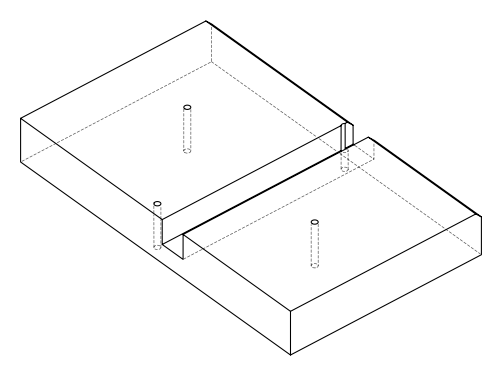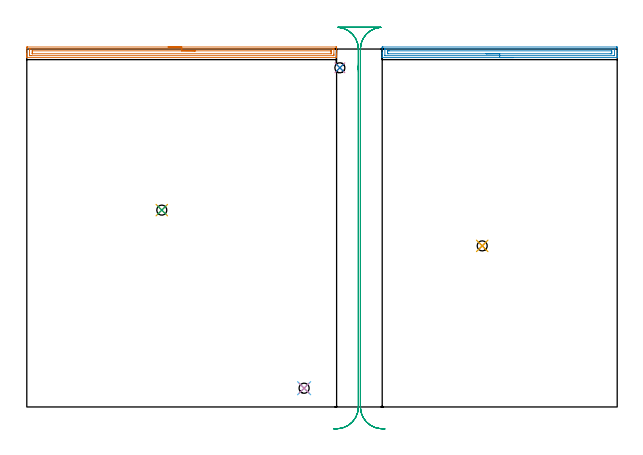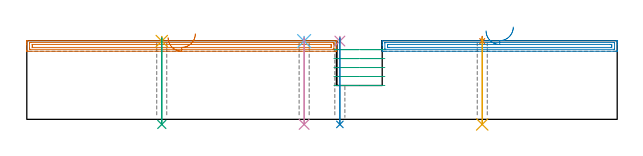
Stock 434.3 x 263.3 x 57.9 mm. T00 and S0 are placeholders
(PLAN: 11 operations, 3 tool changes, 17.9 min)
(1 AREA_MILL | FG_CHAMFER_SURFACE | UGT0205_001 | 5.68 min | 7075 mm3)
(2 AREA_MILL_1 | FG_CHAMFER_SURFACE_1 | UGT0205_001 | 4.36 min | 5408 mm3)
(3 MILL_RECTANGULAR_SLOT | SLOT_RECTANGULAR | UGT0201_004 | Follow Part, ap 8, ae 75% | 6.69 min | 290945 mm3)
(4 SPOT_DRILL | STEP1HOLE | NXT0321_9005460120000 | 0.03 min | 0 mm3)
(5 SPOT_DRILL_1 | STEP1HOLE_1 | NXT0321_9005460120000 | 0.03 min | 42 mm3)
(6 SPOT_DRILL_2 | STEP1HOLE_2 | NXT0321_9005460120000 | 0.03 min | 60 mm3)
(7 SPOT_DRILL_3 | STEP1HOLE_3 | NXT0321_9005460120000 | 0.03 min | 8 mm3)
(8 DRILL_THROUGH_HOLE_INTO_CENTER | STEP1HOLE | UGT0301_194 | 0.26 min | 1231 mm3)
(9 DRILL_THROUGH_HOLE_INTO_CENTER_1 | STEP1HOLE_1 | UGT0301_194 | 0.26 min | 2401 mm3)
(10 DRILL_THROUGH_HOLE_INTO_CENTER_2 | STEP1HOLE_2 | UGT0301_194 | 0.26 min | 2503 mm3)
(11 DRILL_THROUGH_HOLE_INTO_CENTER_3 | STEP1HOLE_3 | UGT0301_194 | 0.26 min | 2428 mm3)
(TOOL UGT0205_001 | Chamfer Mill 20 x 3 x 45 deg. | D20 FL50 Z2)
(TOOL UGT0201_004 | End Mill 32 mm | D32 FL53 Z6)
(TOOL NXT0321_9005460120000 | NC Spot Drill, 142deg, 12mm, Carbide, Uncoated | D12 PA142 FL30 Z2)
(TOOL UGT0301_194 | Twist Drill 7.4 mm | D7.4 PA118 FL66 Z2)
(OP 1 AREA_MILL)
G17 G21 G94 G90
T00 M6
G54
G17 G0 G90 X103.95 Y264.8 S1061 M3
G43 Z67.9 H0
Z60.1
G94 G1 X103.988 Z59.229 F250.
X104.102 Z58.364
X104.291 Z57.512
X104.553 Z56.68
X104.887 Z55.874
X105.29 Z55.1
X105.758 Z54.364
X106.29 Z53.672
X106.879 Z53.029
X107.522 Z52.44
X108.214 Z51.909
X108.95 Z51.44
X109.724 Z51.037
X110.53 Z50.703
X111.362 Z50.441
X112.214 Z50.252
X113.078 Z50.138
X113.95 Z50.1
X227.294 Y264.799 Z50.101
X227.689 Y264.796 Z50.102
X227.89 Y264.792 Z50.105
X227.9 Y264.409 Z50.488
Y260.023 Z54.871
Y259.459 Z55.438
Y259.146 Z55.75
Y258.582 Z56.314
Y258.268 Z56.626
Y257.641 Z57.258
Y257.28 Z57.62
X227.898 Y257.138 Z57.754
X227.89 Y257.002 Z57.888
X227.74 Y257. Z57.9
X0.159
X0.01 Y257.002 Z57.888
X0.002 Y257.138 Z57.754
X0. Y257.28 Z57.619
Y257.641 Z57.258
Y258.268 Z56.626
Y259.459 Z55.438
Y260.023 Z54.871
Y264.127 Z50.77
X0.003 Y264.409 Z50.488
X0.01 Y264.792 Z50.105
X0.211 Y264.796 Z50.102
X0.606 Y264.8 Z50.1
X113.95
Y263.386 Z51.514
X224.765
X225.509 Y263.385 Z51.515
X225.66 Y263.383 Z51.517
X225.857 Y263.379 Z51.521
X225.891 Y263.372 Z51.528
X225.895 Y263.346 Z51.554
X225.897 Y263.318 Z51.582
X225.9 Y263.148 Z51.752
Y259.639 Z55.261
X225.897 Y259.146 Z55.754
X225.891 Y258.77 Z56.13
X225.872 Y258.421 Z56.479
X225.509 Y258.416 Z56.484
X225.36 Y258.415 Z56.485
X3.135 Y258.414 Z56.486
X2.391 Y258.415 Z56.485
X2.24 Y258.416 Z56.484
X2.043 Y258.421 Z56.479
X2.009 Y258.428 Z56.472
X2.005 Y258.453 Z56.447
X2.003 Y258.482 Z56.418
X2. Y258.652 Z56.248
Y262.161 Z52.739
X2.003 Y262.654 Z52.246
X2.009 Y263.03 Z51.87
X2.028 Y263.379 Z51.521
X2.391 Y263.384 Z51.516
X2.54 Y263.385 Z51.515
X113.95 Y263.386 Z51.514
Y261.971 Z52.929
X223.79
X223.843 Y261.97 Z52.93
X223.877 Y261.967 Z52.933
X223.889 Y261.965 Z52.935
X223.891 Y261.949 Z52.951
X223.897 Y261.777 Z53.123
X223.9 Y261.605 Z53.295
Y260.9 Z54.
Y260.727 Z54.173
X223.897 Y260.023 Z54.877
X223.894 Y259.856 Z55.044
X223.888 Y259.835 Z55.065
X223.871 Y259.833 Z55.067
X223.823 Y259.83 Z55.07
X223.724 Y259.829 Z55.071
X4.11
X4.057 Y259.83 Z55.07
X4.023 Y259.833 Z55.067
X4.011 Y259.835 Z55.065
X4.009 Y259.851 Z55.049
X4.003 Y260.023 Z54.877
X4. Y260.195 Z54.705
Y260.9 Z54.
Y261.072 Z53.828
X4.003 Y261.777 Z53.123
X4.006 Y261.944 Z52.956
X4.012 Y261.965 Z52.935
X4.029 Y261.967 Z52.933
X4.077 Y261.969 Z52.931
X4.176 Y261.971 Z52.929
X113.95
X114.822 Z52.967
X115.686 Z53.08
X116.538 Z53.269
X117.37 Z53.532
X118.176 Z53.865
X118.95 Z54.268
X119.686 Z54.737
X120.378 Z55.268
X121.021 Z55.857
X121.61 Z56.501
X122.142 Z57.193
X122.61 Z57.929
X123.013 Z58.702
X123.347 Z59.508
X123.609 Z60.34
X123.798 Z61.192
X123.912 Z62.057
X123.95 Z62.929
G0 Z67.9
M5
M2
(OP 2 AREA_MILL_1)
G17 G21 G94 G90
T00 M6
G54
G17 G0 G90 X357.85 Y257. S1061 M3
G43 Z67.9 H0
G94 G1 X357.812 Z67.028 F250.
X357.698 Z66.163
X357.509 Z65.312
X357.247 Z64.48
X356.913 Z63.674
X356.51 Z62.9
X356.042 Z62.164
X355.51 Z61.472
X354.921 Z60.829
X354.278 Z60.239
X353.586 Z59.708
X352.85 Z59.24
X352.076 Z58.837
X351.27 Z58.503
X350.438 Z58.241
X349.586 Z58.052
X348.722 Z57.938
X347.85 Z57.9
X261.58
X261.41 Y257.002 Z57.888
X261.402 Y257.156 Z57.737
X261.4 Y257.315 Z57.584
Y257.562 Z57.338
Y258.268 Z56.626
Y259.499 Z55.398
Y260.023 Z54.872
Y260.638 Z54.257
Y264.147 Z50.751
X261.403 Y264.409 Z50.489
X261.41 Y264.792 Z50.105
X261.631 Y264.797 Z50.102
X262.027 Y264.8 Z50.1
X433.673 Y264.799 Z50.101
X434.069 Y264.797 Z50.102
X434.29 Y264.792 Z50.105
X434.3 Y264.409 Z50.489
Y260.023 Z54.872
Y258.622 Z56.274
Y258.268 Z56.626
Y257.562 Z57.338
Y257.315 Z57.585
X434.298 Y257.156 Z57.737
X434.29 Y257.002 Z57.888
X434.12 Y257. Z57.9
X347.85
Y258.414 Z56.486
X263.666 Y258.415 Z56.485
X263.456 Y258.419 Z56.481
X263.412 Y258.421 Z56.479
X263.405 Y258.451 Z56.449
X263.402 Y258.485 Z56.415
X263.4 Y258.675 Z56.225
X263.401 Y263.197 Z51.703
X263.405 Y263.305 Z51.595
X263.41 Y263.373 Z51.528
X263.444 Y263.379 Z51.521
X263.815 Y263.384 Z51.516
X263.964 Y263.385 Z51.515
X432.034
X432.244 Y263.381 Z51.519
X432.288 Y263.379 Z51.521
X432.295 Y263.349 Z51.551
X432.298 Y263.315 Z51.585
X432.3 Y263.124 Z51.776
X432.299 Y258.603 Z56.297
X432.295 Y258.494 Z56.406
X432.29 Y258.427 Z56.473
X432.256 Y258.421 Z56.479
X431.885 Y258.416 Z56.484
X431.736 Y258.414 Z56.486
X347.85
Y259.828 Z55.072
X265.8 Y259.829 Z55.071
X265.603 Y259.831 Z55.069
X265.415 Y259.835 Z55.065
X265.406 Y260.023 Z54.877
X265.401 Y260.221 Z54.679
X265.4 Y260.9 Z54.
Y261.099 Z53.801
X265.408 Y261.777 Z53.123
X265.412 Y261.964 Z52.936
X265.603 Y261.967 Z52.933
X266.299 Y261.971 Z52.929
X266.497
X429.9
X430.097 Y261.969 Z52.931
X430.285 Y261.965 Z52.935
X430.294 Y261.777 Z53.123
X430.299 Y261.579 Z53.321
X430.3 Y260.9 Z54.
Y260.701 Z54.199
X430.292 Y260.023 Z54.877
X430.288 Y259.835 Z55.065
X430.097 Y259.833 Z55.067
X429.401 Y259.829 Z55.071
X429.203 Y259.828 Z55.072
X347.85
X346.978 Z55.11
X346.114 Z55.223
X345.262 Z55.412
X344.43 Z55.675
X343.624 Z56.008
X342.85 Z56.411
X342.114 Z56.88
X341.422 Z57.411
X340.779 Z58.
X340.19 Z58.644
X339.658 Z59.336
X339.19 Z60.072
X338.787 Z60.845
X338.453 Z61.651
X338.191 Z62.483
X338.002 Z63.335
X337.888 Z64.2
X337.85 Z65.072
G0 Z67.9
M5
M2
(OP 3 MILL_RECTANGULAR_SLOT)
G17 G21 G94 G90
T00 M6
G54
G17 G0 G90 X263.415 Y-16.154 S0 M3
G43 Z67.9 H0
Z51.3
G94 G1 X260.421 Y-15.97 F250.
G2 X245.4 Y0. R16. F500.
G1 Y263.3
G2 X260.06 Y279.244 R16.
G1 X260.062 Y279.274
G3 X259.146 Y279.3 R16.
G1 X230.198
G3 X229.256 Y279.272 R16.
G1 X229.258 Y279.242
G2 X243.9 Y263.3 R16.
G1 Y252.316
G2 X243.65 Y249.5 R16.
X243.9 Y246.684 R16.
G1 Y0.
G2 X228.879 Y-15.97 R16.
G1 X225.885 Y-16.154 F250.
G0 X263.415 Z44.7
G1 X260.421 Y-15.97
G2 X245.4 Y0. R16. F500.
G1 Y263.3
G2 X260.42 Y279.27 R16.
G1 Y279.3
X228.88
Y279.27
G2 X243.9 Y263.3 R16.
G1 Y252.316
G2 X243.65 Y249.5 R16.
X243.9 Y246.684 R16.
G1 Y0.
G2 X228.879 Y-15.97 R16.
G1 X225.885 Y-16.154 F250.
G0 X263.415 Z38.1
G1 X260.421 Y-15.97
G2 X245.4 Y0. R16. F500.
G1 Y263.3
G2 X260.42 Y279.27 R16.
G1 Y279.3
X228.88
Y279.27
G2 X243.9 Y263.3 R16.
G1 Y252.316
G2 X243.65 Y249.5 R16.
X243.9 Y246.684 R16.
G1 Y0.
G2 X228.879 Y-15.97 R16.
G1 X225.885 Y-16.154 F250.
G0 X263.415 Z31.5
G1 X260.421 Y-15.97
G2 X245.4 Y0. R16. F500.
G1 Y263.3
G2 X260.42 Y279.27 R16.
G1 Y279.3
X228.88
Y279.27
G2 X243.9 Y263.3 R16.
G1 Y252.316
G2 X243.65 Y249.5 R16.
X243.9 Y246.684 R16.
G1 Y0.
G2 X228.879 Y-15.97 R16.
G1 X225.885 Y-16.154 F250.
G0 X263.415 Z24.9
G1 X260.421 Y-15.97
G2 X245.4 Y0. R16. F500.
G1 Y263.3
G2 X260.42 Y279.27 R16.
G1 Y279.3
X228.88
Y279.27
G2 X243.9 Y263.3 R16.
G1 Y252.316
G2 X243.65 Y249.5 R16.
X243.9 Y246.684 R16.
G1 Y0.
G2 X228.879 Y-15.97 R16.
G1 X225.885 Y-16.154 F250.
G0 Z67.9
M5
M2
(OP 4 SPOT_DRILL)
G17 G21 G94 G90
T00 M6
G54
G17 G0 G90 X230.3 Y249.5 S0 M3
G43 Z67.9 H0
G94 G81 G98 Z57.581 F250. R60.9
G80
M5
M2
(OP 5 SPOT_DRILL_1)
G17 G21 G94 G90
T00 M6
G54
G17 G0 G90 X99.3 Y144.8 S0 M3
G43 Z67.9 H0
G94 G81 G98 Z57.581 F250. R60.9
G80
M5
M2
(OP 6 SPOT_DRILL_2)
G17 G21 G94 G90
T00 M6
G54
G17 G0 G90 X204. Y13.8 S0 M3
G43 Z67.9 H0
G94 G81 G98 Z57.581 F250. R60.9
G80
M5
M2
(OP 7 SPOT_DRILL_3)
G17 G21 G94 G90
T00 M6
G54
G17 G0 G90 X335. Y118.5 S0 M3
G43 Z67.9 H0
G94 G81 G98 Z57.581 F250. R60.9
G80
M5
M2
(OP 8 DRILL_THROUGH_HOLE_INTO_CENTER)
G17 G21 G94 G90
T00 M6
G54
G17 G0 G90 X230.3 Y249.5 S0 M3
G43 Z67.9 H0
G94 G73 G98 Z-3.723 F250. Q6.847 R59.9
G80
M5
M2
(OP 9 DRILL_THROUGH_HOLE_INTO_CENTER_1)
G17 G21 G94 G90
T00 M6
G54
G17 G0 G90 X99.3 Y144.8 S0 M3
G43 Z67.9 H0
G94 G73 G98 Z-3.723 F250. Q6.847 R59.9
G80
M5
M2
(OP 10 DRILL_THROUGH_HOLE_INTO_CENTER_2)
G17 G21 G94 G90
T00 M6
G54
G17 G0 G90 X204. Y13.8 S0 M3
G43 Z67.9 H0
G94 G73 G98 Z-3.723 F250. Q6.847 R59.9
G80
M5
M2
(OP 11 DRILL_THROUGH_HOLE_INTO_CENTER_3)
G17 G21 G94 G90
T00 M6
G54
G17 G0 G90 X335. Y118.5 S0 M3
G43 Z67.9 H0
G94 G73 G98 Z-3.723 F250. Q6.847 R59.9
G80
M5
M2
